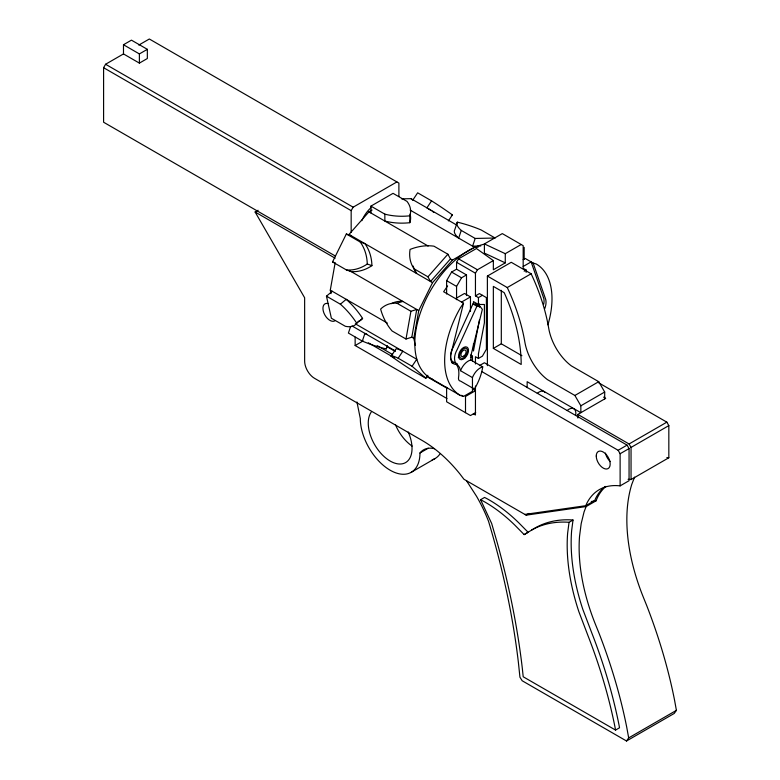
<?xml version="1.0" encoding="UTF-8"?>
<svg xmlns="http://www.w3.org/2000/svg" width="780" height="780" viewBox="0 0 780 780"><rect width="100%" height="100%" fill="white"/><g stroke="black" fill="none" stroke-linecap="round" stroke-linejoin="round"><path stroke-width="1.17" d="M487.383 365.664L487.383 276.071L511.241 262.294L531.121 273.77A140.614 81.178 60 0 1 548.73 328.39A38.571 22.269 60 0 0 571.311 365.859L598.738 381.693L604.695 392.028L604.695 398.911M493.35 348.397L493.35 286.397L504.182 292.656L505.391 295.318A132.171 76.313 60 0 1 521.186 364.465L493.35 348.397L501.306 343.805L521.917 355.709M501.306 343.805L501.306 290.316M527.153 387.68L527.153 381.693L580.846 412.688L580.846 405.795L574.88 395.47L547.453 379.636A38.571 22.269 60 0 1 524.872 342.157A140.614 81.178 60 0 0 507.263 287.547L487.383 276.071M470.798 359.999L482.732 366.883A39.585 22.854 -60 0 1 474.406 389.093A5.294 3.062 -60 0 1 472.465 385.564L472.446 377.598L460.522 370.705A12.675 7.322 -60 0 1 470.798 359.999L471.315 353.964L482.352 309.358L479.973 306.335L476.005 304.034L472.933 303.927L453.18 347.305A12.724 7.342 -60 0 0 455.042 362.564M573.017 520.036L569.039 522.327L567.625 533.267A171.561 99.05 60 0 0 578.867 611.696L588.062 635.875A371.27 214.354 60 0 1 615.079 727.516L615.547 730.08L619.525 727.779L619.057 725.215A371.27 214.354 60 0 0 592.03 633.575L582.835 609.404A171.561 99.05 60 0 1 571.603 530.966L573.017 520.036L571.204 519.889A175.061 101.069 60 0 0 535.675 527.68L524.17 534.602L514.742 525.047A127.111 73.388 60 0 0 482.761 500.848L480.587 499.726L484.565 497.435L486.74 498.556A127.111 73.388 60 0 1 518.719 522.756L528.148 532.311L524.17 534.602M331.061 293.621L330.291 290.14L335.01 263.543M406 339.027L410.923 311.279L416.744 309.455L411.82 337.204L406 339.027L392.087 330.993A41.135 28.441 72.6 0 1 380.62 309.085A41.135 28.441 72.6 0 1 397.01 303.244L402.821 301.421A41.135 28.441 72.6 0 0 391.306 303.673M415.36 345.325L413.81 338.354L418.733 310.606L432.52 282.672L452.459 260.072L474.581 247.299L478.101 247.231M479.427 319.985L473.46 350.981L473.46 343.756M447.613 285.909L443.635 291.74L463.515 303.215L450.938 354.13A14.059 8.122 -60 0 0 455.569 364.367M350.63 326.459L348.406 333.06L362.329 341.094A41.135 11.096 18.6 0 0 386.217 348.923L387.319 345.618M362.329 341.094L364.913 333.392A41.135 11.096 18.6 0 0 366.824 334.191M457.314 222.163L454.72 229.866A41.135 11.096 18.6 0 0 458.669 238.114L461.263 230.412A41.135 11.096 18.6 0 1 457.314 222.163A41.135 11.096 18.6 0 1 481.192 229.993L495.115 238.027L475.186 238.456L461.263 230.412M475.186 238.456L472.592 246.158L480.802 245.983M605.904 486.389A86.365 49.861 60 0 0 596.066 500.818L586.131 506.561L584.074 511.865L581.188 523.604L579.54 536.338A160.3 92.547 60 0 0 595.725 625.053L598.913 632.941A382.522 220.847 60 0 1 626.759 727.36L628.68 737.909L626.515 741L522.171 680.755L519.938 677.206L518.408 662.581A622.986 359.687 60 0 0 488.543 521.313A106.655 61.571 60 0 0 476.56 496.314L466.489 480.714M524.862 514.41L585.77 505.693L586.745 503.461A86.365 49.861 60 0 1 620.12 485.881L629.06 480.714L629.06 448.568L627.081 445.117L484.399 362.749L479.427 365.615M479.973 306.335L476.911 306.218L457.158 349.596A12.724 7.342 -60 0 0 457.158 364.289L459.517 367.439L460.522 370.705M346.33 234L360.253 242.034L364.913 243.633A41.135 33.374 -71 0 1 371.933 265.639A41.135 33.374 -71 0 1 351.117 271.567L346.456 269.968L332.534 261.934L346.33 234L350.99 235.599M335.361 256.035L103.594 122.226L103.594 67.704L105.583 64.262L123.484 53.927L139.386 63.112L147.342 58.52L147.342 49.335L131.44 40.151L123.484 44.743L123.484 53.927M351.166 232.45L351.166 210.639L353.155 207.188L396.903 181.935M466.498 295.591L466.498 274.93L456.563 269.188L456.563 262.294L458.552 258.853L476.444 248.518L493.35 260.578L493.35 269.763L505.274 262.87L505.274 253.685L521.186 244.501M446.618 293.992L446.618 280.663L451.591 272.054L456.563 269.188M456.563 299.666L456.563 286.406L461.536 277.797L466.498 274.93M482.41 295.298L478.433 297.599L475.449 295.873L475.449 273.205L477.438 269.763L493.35 260.578M412.99 199.807L417.651 192.816L431.574 200.86A41.135 3.763 33.7 0 1 452.39 214.9L448.393 220.886M431.574 200.86L426.904 207.841A41.135 3.763 33.7 0 1 430.414 210.093M391.131 356.187L395.801 349.206A41.135 3.763 33.7 0 1 402.821 351.234L398.161 358.225A41.135 3.763 33.7 0 0 391.131 356.187A41.135 3.763 33.7 0 0 411.947 370.237L425.87 378.271L427.869 375.277M425.87 378.271L412.074 366.259L416.744 359.268L355.339 323.817M463.515 303.215L460.366 307.837A75.904 43.826 -60 0 0 460.366 395.479L463.515 396.454L472.465 391.287L472.465 387.65M634.627 477.136A86.365 49.861 60 0 0 633.847 479.008L631.8 484.312A160.3 92.547 60 0 0 643.451 597.5L646.639 605.387A382.522 220.847 60 0 1 674.486 699.806L676.406 710.356L674.232 713.447L626.515 741M372.099 210.034L368.94 211.858L349.001 234.448L432.52 282.672M447.876 254.212L450.469 258.931L430.54 281.522L427.947 276.812L447.876 254.212L433.963 246.178A41.135 31.697 -28.8 0 0 410.075 249.434A41.135 31.697 -28.8 0 0 414.024 268.769L416.618 273.488A41.135 31.697 -28.8 0 1 413.176 266.048M326.459 296.176L340.382 304.21L346.193 299.325A41.135 17.872 49.9 0 1 362.573 318.386L356.762 323.281A41.135 17.872 49.9 0 1 345.306 326.274L331.383 318.24L326.459 296.176L332.28 291.281M138.801 45.074L149.331 39L398.892 183.085L398.892 196.414M123.484 44.743L139.386 53.927L147.342 49.335M586.131 506.561L526.139 515.151L463.934 479.242L459.937 473.986A106.655 61.571 60 0 0 422.175 440.485L314.584 378.358A14.059 8.122 60 0 1 304.639 361.14L304.639 297.765L255.119 212.004L258.102 210.288M370.929 206.115L393.052 193.343L406.975 201.376A41.135 23.751 0 0 1 409.831 215.806L409.831 222.69A41.135 23.751 0 0 1 384.852 221.042L384.852 214.149L370.929 206.115L370.929 213.008M505.274 262.87L484.399 253.11L484.399 243.925L502.3 233.6L523.175 245.651L523.175 268.32L526.159 270.046L526.159 272.337M355.144 337.106L355.144 345.53L363.1 340.938M455.569 298.623L464.51 293.456L470.476 296.907L470.476 311.425M523.175 259.594L525.164 258.443L533.12 263.035L536.269 264.01A75.904 43.826 -60 0 1 547.911 324.831M461.536 302.065L470.476 296.907M523.175 266.477L531.131 261.885L543.718 298.262A14.059 8.122 -60 0 1 543.718 304.21M475.449 295.873L479.427 293.582L486.389 297.599L486.389 349.264L482.41 356.148L478.433 358.449L475.449 356.723L475.449 364.006M524.17 271.196L526.159 270.046M507.263 287.547L531.121 273.77M470.476 357.298L472.465 356.148L472.465 360.994M475.693 412.552L470.476 415.555L446.618 401.778L446.618 387.25M356.938 401.983L360.311 418.548A42.178 24.355 60 0 0 390.146 470.213A42.178 24.355 60 0 0 419.971 452.985L428.269 448.198M411.235 472.3L435.094 458.523M574.88 395.47L598.738 381.693M580.846 405.795L604.695 392.028M577.863 418.031L577.863 414.414L605.699 398.336L603.593 397.127M481.748 371.543L618.13 450.284L627.081 445.117M577.863 414.414L629.06 443.976L666.851 422.156L668.831 425.607L668.831 457.753L631.049 479.563A86.365 49.861 60 0 0 628.085 479.31M620.12 485.881L620.12 453.736L629.06 448.568M631.049 479.563L631.049 447.418L668.831 425.607M526.139 515.151L529.123 513.435M585.77 505.693L594.711 500.526L595.696 498.293A86.365 49.861 60 0 1 604.822 486.788M628.68 737.909L676.406 710.356M591.269 501.511L596.066 500.818M401.612 198.861L411.002 198.656L456.446 224.903M473.46 304.024L473.46 301.616L478.433 304.483L484.399 304.483L484.399 322.852L478.433 353.857L478.433 358.449M569.039 522.327L567.236 522.181A175.061 101.069 60 0 0 531.697 529.981M457.031 363.714L455.354 363.197L457.529 366.298A25.486 14.713 -60 0 1 458.543 377.53A5.294 3.062 -60 0 0 460.483 381.059L474.406 389.093M346.456 269.968A41.135 33.374 -71 0 0 367.273 264.04L371.933 265.639M332.534 261.934L335.332 262.899M484.399 243.925L505.274 253.685M410.134 210.093L474.581 247.299M458.552 258.853L477.438 269.763M456.563 262.294L475.449 273.205M368.94 211.858L428.113 246.022M450.469 258.931L452.459 260.072M105.583 64.262L353.155 207.188M103.594 67.704L351.166 210.639M451.591 272.054L461.536 277.797M446.618 280.663L456.563 286.406M414.024 268.769L427.947 276.812M472.933 303.927L476.911 306.218M598.679 382.805L666.851 422.156M255.119 212.004L335.137 258.2M349.128 270.426L418.733 310.606M397.01 303.244L410.923 311.279M470.476 354.998L472.465 356.148M330.291 290.14L387.348 323.076M411.82 337.204L413.81 338.354M472.465 388.996L475.449 390.712L465.504 396.454L465.504 412.688M351.985 325.933L395.509 351.058M386.958 346.671L394.914 351.263M377.257 345.667L392.623 354.539M398.161 358.225L412.074 366.259M461.536 395.304L463.515 396.454M430.54 378.261L460.366 395.479M368.316 342.8L394.7 358.03M426.358 376.311L447.466 388.498M355.144 345.53L446.959 398.531M473.343 413.77L475.449 414.989L475.449 386.022M615.547 730.08L523.204 676.767L522.298 668.099A634.237 366.181 60 0 0 497.201 542.587L491.673 523.507L480.587 499.726M411.002 198.656L412.718 200.158M476.005 304.034L477.185 305.555M629.06 443.976L631.049 447.418M618.13 450.284L620.12 453.736M533.12 263.035L545.707 299.413A14.059 8.122 -60 0 1 544.713 308.704M524.17 247.377L524.17 259.428M479.427 303.907L479.427 307.359M478.433 297.599L478.433 304.483M139.386 53.927L139.386 63.112M361.813 220.701A22.288 12.87 -60 0 1 370.948 207.753M666.851 457.558A86.365 49.861 60 0 1 668.831 457.753M334.815 320.873A9.848 5.684 60 0 1 323.866 312.887A9.848 5.684 60 0 1 328.087 303.547M610.36 461.604A9.848 5.684 60 0 1 605.436 453.082M432.188 211.243A41.135 3.763 33.7 0 1 433.963 212.413M362.573 318.386A41.135 17.872 49.9 0 1 357.962 321.477M452.39 214.9A41.135 3.763 33.7 0 1 451.435 215.192M409.831 215.806A41.135 23.751 0 0 1 384.852 214.149M410.056 214.13A41.135 23.751 0 0 1 409.831 222.69M360.253 242.034A41.135 33.374 -71 0 1 367.273 264.04M340.382 304.21A41.135 17.872 49.9 0 1 356.762 323.281M386.548 346.613A41.135 11.096 18.6 0 1 386.217 348.923M419.971 452.985A35.89 20.719 60 0 1 434.528 448.724M439.842 454.126A42.178 24.355 60 0 1 432.159 459.8M412.103 446.072A30.956 17.872 60 0 1 395.47 424.729M408.232 431.974A30.956 17.872 60 0 1 405.034 462.891A30.956 17.872 60 0 1 376.496 447.642A30.956 17.872 60 0 1 371.183 412.181M453.58 363.226A14.059 8.122 -60 0 1 451.523 362.583M432.569 379.314A75.904 43.826 -60 0 1 421.941 308.539A75.904 43.826 -60 0 1 484.819 244.062M459.547 356.733A7.049 4.066 -60 0 1 458.25 357.279M472.446 377.598A12.675 7.322 -60 0 1 482.732 366.883M567.109 410.563A9.848 5.684 -60 0 1 575.63 415.477M537.283 393.334A9.848 5.684 -60 0 1 545.113 392.564M596.251 456.027A9.848 5.684 60 0 0 606.694 469.014A9.848 5.684 60 0 0 606.694 455.091A9.848 5.684 60 0 0 596.251 456.027M464.188 355.777A3.656 2.106 -60 0 0 465.348 350.113A3.656 2.106 -60 0 0 461.019 353.944A3.656 2.106 -60 0 0 464.188 355.777M464.548 357.123A5.636 3.247 -60 0 0 466.333 348.406A5.636 3.247 -60 0 0 459.673 354.315A5.636 3.247 -60 0 0 464.548 357.123M464.812 358.088A7.049 4.066 -60 0 0 467.044 347.168A7.049 4.066 -60 0 0 458.708 354.559A7.049 4.066 -60 0 0 464.812 358.088"/></g></svg>
